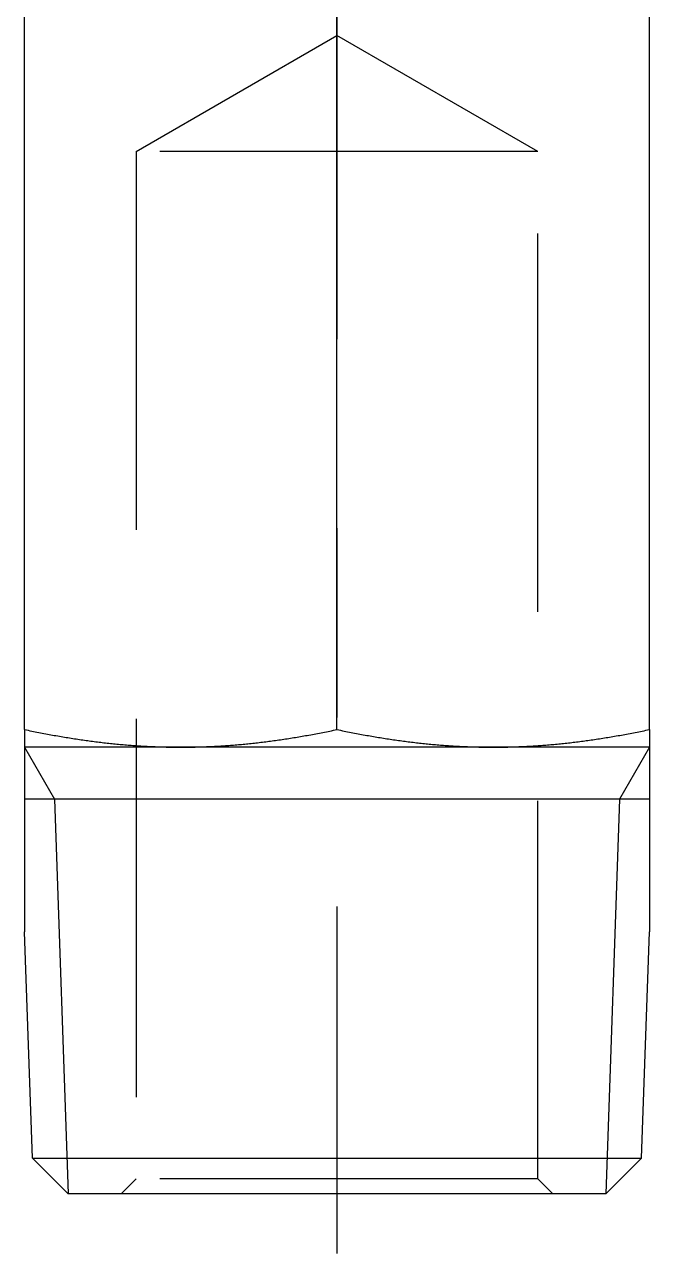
# Model space of a CAD drawing. Extents: x -15.1 to 71, y -18.2 to 60.5.
# Drawn here: x 49.23 to 70.23, y -2 to 39.27 of the extents above; entities that cross this region are included whole.
import ezdxf

# ---------------------------------------------------------------- set-up
doc = ezdxf.new("R2010")
doc.units = 0
doc.linetypes.add('CENTER', pattern=[50.8, 31.75, -6.35, 6.35, -6.35])
doc.linetypes.add('DASHED', pattern=[19.05, 12.7, -6.35])
doc.layers.get('0').update_dxf_attribs({"linetype": 'CONTINUOUS'})
doc.layers.add('CENTER', color=1, linetype='CENTER')

msp = doc.modelspace()

# ---------------------------------------------------------------- linework, layer by layer
at = {"color": 7, "linetype": 'CONTINUOUS'}
for p, q in [((49.225867, 15.591217), (49.225867, 40.608783)), ((59.725867, 15.591217), (59.725867, 40.608783)), ((70.225867, 15.591217), (70.225867, 40.608783)), ((49.225867, 15.591217), (49.225867, 15)), ((70.225867, 15.591217), (70.225867, 15)), ((70.225867, 15), (49.225867, 15)), ((49.225867, 15), (49.225867, 8.804316)), ((70.225867, 15), (70.225867, 8.804316)), ((70.225867, 13.256655), (49.225867, 13.256655)), ((49.491274, 1.204046), (49.225867, 8.804316)), ((69.960459, 1.204046), (70.225867, 8.804316)), ((49.491274, 1.204046), (69.960459, 1.204046)), ((49.491274, 1.204046), (50.69532, 0)), ((69.960459, 1.204046), (68.756413, 0)), ((68.756413, 0), (50.69532, 0))]:
    msp.add_line(p, q, dxfattribs=at)
at = {"color": 3, "linetype": 'DASHED'}
for p, q in [((52.975867, 35), (59.725867, 38.897114)), ((66.475867, 35), (59.725867, 38.897114)), ((52.975867, 35), (52.975867, 0.5)), ((66.475867, 35), (52.975867, 35)), ((66.475867, 0.5), (66.475867, 35)), ((52.975867, 0.5), (52.475867, 0)), ((66.475867, 0.5), (52.975867, 0.5)), ((66.975867, 0), (66.475867, 0.5))]:
    msp.add_line(p, q, dxfattribs=at)
at = {"color": 3, "linetype": 'CONTINUOUS'}
for p, q in [((49.225867, 15), (50.232387, 13.256655)), ((70.225867, 15), (69.219346, 13.256655)), ((50.232387, 13.256655), (50.69532, 0)), ((69.219346, 13.256655), (68.756413, 0))]:
    msp.add_line(p, q, dxfattribs=at)
at = {"color": 7}
for points in [[(49.2259, 15.5912, 0), (49.286, 15.5786, 0), (49.346, 15.5662, 0), (49.4058, 15.5539, 0), (49.4654, 15.5418, 0), (49.5248, 15.5298, 0), (49.584, 15.5179, 0), (49.6431, 15.5062, 0), (49.702, 15.4947, 0), (49.7607, 15.4832, 0), (49.8192, 15.472, 0), (49.8776, 15.4608, 0), (49.9358, 15.4499, 0), (49.9939, 15.439, 0), (50.0518, 15.4283, 0), (50.1095, 15.4177, 0), (50.1671, 15.4073, 0), (50.2246, 15.397, 0), (50.2819, 15.3869, 0), (50.3391, 15.3769, 0), (50.3961, 15.367, 0), (50.453, 15.3573, 0), (50.5098, 15.3477, 0), (50.5664, 15.3382, 0), (50.6229, 15.3289, 0), (50.6793, 15.3197, 0), (50.7356, 15.3107, 0), (50.7917, 15.3017, 0), (50.8478, 15.293, 0), (50.9037, 15.2843, 0), (50.9595, 15.2758, 0), (51.0152, 15.2674, 0), (51.0708, 15.2592, 0), (51.1263, 15.251, 0), (51.1816, 15.243, 0), (51.2369, 15.2352, 0), (51.2921, 15.2275, 0), (51.3472, 15.2199, 0), (51.4023, 15.2124, 0), (51.4572, 15.2051, 0), (51.512, 15.1979, 0), (51.5668, 15.1908, 0), (51.6215, 15.1839, 0), (51.6761, 15.177, 0), (51.7306, 15.1704, 0), (51.7851, 15.1638, 0), (51.8395, 15.1574, 0), (51.8938, 15.1511, 0), (51.9481, 15.1449, 0), (52.0023, 15.1389, 0), (52.0565, 15.133, 0), (52.1106, 15.1272, 0), (52.1646, 15.1215, 0), (52.2186, 15.116, 0), (52.2725, 15.1106, 0), (52.3264, 15.1053, 0), (52.3803, 15.1002, 0), (52.4341, 15.0952, 0), (52.4879, 15.0903, 0), (52.5416, 15.0855, 0), (52.5953, 15.0809, 0), (52.649, 15.0764, 0), (52.7027, 15.072, 0), (52.7563, 15.0677, 0), (52.8099, 15.0636, 0), (52.8635, 15.0596, 0), (52.9171, 15.0557, 0), (52.9707, 15.052, 0), (53.0242, 15.0484, 0), (53.0778, 15.0449, 0), (53.1313, 15.0416, 0), (53.1848, 15.0383, 0), (53.2384, 15.0352, 0), (53.2919, 15.0323, 0), (53.3454, 15.0294, 0), (53.399, 15.0267, 0), (53.4526, 15.0241, 0), (53.5061, 15.0217, 0), (53.5597, 15.0193, 0), (53.6133, 15.0172, 0), (53.667, 15.0151, 0), (53.7206, 15.0132, 0), (53.7743, 15.0114, 0), (53.828, 15.0097, 0), (53.8817, 15.0081, 0), (53.9355, 15.0067, 0), (53.9893, 15.0055, 0), (54.0432, 15.0043, 0), (54.0971, 15.0033, 0), (54.151, 15.0024, 0), (54.205, 15.0017, 0), (54.2591, 15.0011, 0), (54.3132, 15.0006, 0), (54.3674, 15.0003, 0), (54.4216, 15.0001, 0), (54.4759, 15, 0)], [(54.4759, 15, 0), (54.5302, 15.0001, 0), (54.5844, 15.0003, 0), (54.6385, 15.0006, 0), (54.6926, 15.0011, 0), (54.7467, 15.0017, 0), (54.8007, 15.0024, 0), (54.8546, 15.0033, 0), (54.9085, 15.0043, 0), (54.9624, 15.0055, 0), (55.0162, 15.0067, 0), (55.07, 15.0081, 0), (55.1237, 15.0097, 0), (55.1774, 15.0114, 0), (55.2311, 15.0132, 0), (55.2848, 15.0151, 0), (55.3384, 15.0172, 0), (55.392, 15.0193, 0), (55.4456, 15.0217, 0), (55.4992, 15.0241, 0), (55.5527, 15.0267, 0), (55.6063, 15.0294, 0), (55.6598, 15.0323, 0), (55.7134, 15.0352, 0), (55.7669, 15.0383, 0), (55.8204, 15.0416, 0), (55.874, 15.0449, 0), (55.9275, 15.0484, 0), (55.9811, 15.052, 0), (56.0346, 15.0557, 0), (56.0882, 15.0596, 0), (56.1418, 15.0636, 0), (56.1954, 15.0677, 0), (56.249, 15.072, 0), (56.3027, 15.0764, 0), (56.3564, 15.0809, 0), (56.4101, 15.0855, 0), (56.4638, 15.0903, 0), (56.5176, 15.0952, 0), (56.5714, 15.1002, 0), (56.6253, 15.1053, 0), (56.6792, 15.1106, 0), (56.7331, 15.116, 0), (56.7871, 15.1215, 0), (56.8412, 15.1272, 0), (56.8953, 15.133, 0), (56.9494, 15.1389, 0), (57.0036, 15.1449, 0), (57.0579, 15.1511, 0), (57.1122, 15.1574, 0), (57.1666, 15.1638, 0), (57.2211, 15.1704, 0), (57.2756, 15.177, 0), (57.3302, 15.1839, 0), (57.3849, 15.1908, 0), (57.4397, 15.1979, 0), (57.4945, 15.2051, 0), (57.5495, 15.2124, 0), (57.6045, 15.2199, 0), (57.6596, 15.2275, 0), (57.7148, 15.2352, 0), (57.7701, 15.243, 0), (57.8255, 15.251, 0), (57.881, 15.2592, 0), (57.9366, 15.2674, 0), (57.9923, 15.2758, 0), (58.0481, 15.2843, 0), (58.104, 15.293, 0), (58.16, 15.3017, 0), (58.2162, 15.3107, 0), (58.2724, 15.3197, 0), (58.3288, 15.3289, 0), (58.3853, 15.3382, 0), (58.4419, 15.3477, 0), (58.4987, 15.3573, 0), (58.5556, 15.367, 0), (58.6127, 15.3769, 0), (58.6698, 15.3869, 0), (58.7271, 15.397, 0), (58.7846, 15.4073, 0), (58.8422, 15.4177, 0), (58.9, 15.4283, 0), (58.9579, 15.439, 0), (59.0159, 15.4499, 0), (59.0741, 15.4608, 0), (59.1325, 15.472, 0), (59.1911, 15.4832, 0), (59.2498, 15.4947, 0), (59.3087, 15.5062, 0), (59.3677, 15.5179, 0), (59.427, 15.5298, 0), (59.4864, 15.5418, 0), (59.546, 15.5539, 0), (59.6057, 15.5662, 0), (59.6657, 15.5786, 0), (59.7259, 15.5912, 0)], [(59.7259, 15.5912, 0), (59.786, 15.5786, 0), (59.846, 15.5662, 0), (59.9058, 15.5539, 0), (59.9654, 15.5418, 0), (60.0248, 15.5298, 0), (60.084, 15.5179, 0), (60.1431, 15.5062, 0), (60.202, 15.4947, 0), (60.2607, 15.4832, 0), (60.3192, 15.472, 0), (60.3776, 15.4608, 0), (60.4358, 15.4499, 0), (60.4939, 15.439, 0), (60.5518, 15.4283, 0), (60.6095, 15.4177, 0), (60.6671, 15.4073, 0), (60.7246, 15.397, 0), (60.7819, 15.3869, 0), (60.8391, 15.3769, 0), (60.8961, 15.367, 0), (60.953, 15.3573, 0), (61.0098, 15.3477, 0), (61.0664, 15.3382, 0), (61.1229, 15.3289, 0), (61.1793, 15.3197, 0), (61.2356, 15.3107, 0), (61.2917, 15.3017, 0), (61.3478, 15.293, 0), (61.4037, 15.2843, 0), (61.4595, 15.2758, 0), (61.5152, 15.2674, 0), (61.5708, 15.2592, 0), (61.6263, 15.251, 0), (61.6816, 15.243, 0), (61.7369, 15.2352, 0), (61.7921, 15.2275, 0), (61.8472, 15.2199, 0), (61.9023, 15.2124, 0), (61.9572, 15.2051, 0), (62.012, 15.1979, 0), (62.0668, 15.1908, 0), (62.1215, 15.1839, 0), (62.1761, 15.177, 0), (62.2306, 15.1704, 0), (62.2851, 15.1638, 0), (62.3395, 15.1574, 0), (62.3938, 15.1511, 0), (62.4481, 15.1449, 0), (62.5023, 15.1389, 0), (62.5565, 15.133, 0), (62.6106, 15.1272, 0), (62.6646, 15.1215, 0), (62.7186, 15.116, 0), (62.7725, 15.1106, 0), (62.8264, 15.1053, 0), (62.8803, 15.1002, 0), (62.9341, 15.0952, 0), (62.9879, 15.0903, 0), (63.0416, 15.0855, 0), (63.0953, 15.0809, 0), (63.149, 15.0764, 0), (63.2027, 15.072, 0), (63.2563, 15.0677, 0), (63.3099, 15.0636, 0), (63.3635, 15.0596, 0), (63.4171, 15.0557, 0), (63.4707, 15.052, 0), (63.5242, 15.0484, 0), (63.5778, 15.0449, 0), (63.6313, 15.0416, 0), (63.6848, 15.0383, 0), (63.7384, 15.0352, 0), (63.7919, 15.0323, 0), (63.8454, 15.0294, 0), (63.899, 15.0267, 0), (63.9526, 15.0241, 0), (64.0061, 15.0217, 0), (64.0597, 15.0193, 0), (64.1133, 15.0172, 0), (64.167, 15.0151, 0), (64.2206, 15.0132, 0), (64.2743, 15.0114, 0), (64.328, 15.0097, 0), (64.3817, 15.0081, 0), (64.4355, 15.0067, 0), (64.4893, 15.0055, 0), (64.5432, 15.0043, 0), (64.5971, 15.0033, 0), (64.651, 15.0024, 0), (64.705, 15.0017, 0), (64.7591, 15.0011, 0), (64.8132, 15.0006, 0), (64.8674, 15.0003, 0), (64.9216, 15.0001, 0), (64.9759, 15, 0)], [(64.9759, 15, 0), (65.0302, 15.0001, 0), (65.0844, 15.0003, 0), (65.1385, 15.0006, 0), (65.1926, 15.0011, 0), (65.2467, 15.0017, 0), (65.3007, 15.0024, 0), (65.3546, 15.0033, 0), (65.4085, 15.0043, 0), (65.4624, 15.0055, 0), (65.5162, 15.0067, 0), (65.57, 15.0081, 0), (65.6237, 15.0097, 0), (65.6774, 15.0114, 0), (65.7311, 15.0132, 0), (65.7848, 15.0151, 0), (65.8384, 15.0172, 0), (65.892, 15.0193, 0), (65.9456, 15.0217, 0), (65.9992, 15.0241, 0), (66.0527, 15.0267, 0), (66.1063, 15.0294, 0), (66.1598, 15.0323, 0), (66.2134, 15.0352, 0), (66.2669, 15.0383, 0), (66.3204, 15.0416, 0), (66.374, 15.0449, 0), (66.4275, 15.0484, 0), (66.4811, 15.052, 0), (66.5346, 15.0557, 0), (66.5882, 15.0596, 0), (66.6418, 15.0636, 0), (66.6954, 15.0677, 0), (66.749, 15.072, 0), (66.8027, 15.0764, 0), (66.8564, 15.0809, 0), (66.9101, 15.0855, 0), (66.9638, 15.0903, 0), (67.0176, 15.0952, 0), (67.0714, 15.1002, 0), (67.1253, 15.1053, 0), (67.1792, 15.1106, 0), (67.2331, 15.116, 0), (67.2871, 15.1215, 0), (67.3412, 15.1272, 0), (67.3953, 15.133, 0), (67.4494, 15.1389, 0), (67.5036, 15.1449, 0), (67.5579, 15.1511, 0), (67.6122, 15.1574, 0), (67.6666, 15.1638, 0), (67.7211, 15.1704, 0), (67.7756, 15.177, 0), (67.8302, 15.1839, 0), (67.8849, 15.1908, 0), (67.9397, 15.1979, 0), (67.9945, 15.2051, 0), (68.0495, 15.2124, 0), (68.1045, 15.2199, 0), (68.1596, 15.2275, 0), (68.2148, 15.2352, 0), (68.2701, 15.243, 0), (68.3255, 15.251, 0), (68.381, 15.2592, 0), (68.4366, 15.2674, 0), (68.4923, 15.2758, 0), (68.5481, 15.2843, 0), (68.604, 15.293, 0), (68.66, 15.3017, 0), (68.7162, 15.3107, 0), (68.7724, 15.3197, 0), (68.8288, 15.3289, 0), (68.8853, 15.3382, 0), (68.9419, 15.3477, 0), (68.9987, 15.3573, 0), (69.0556, 15.367, 0), (69.1127, 15.3769, 0), (69.1698, 15.3869, 0), (69.2271, 15.397, 0), (69.2846, 15.4073, 0), (69.3422, 15.4177, 0), (69.4, 15.4283, 0), (69.4579, 15.439, 0), (69.5159, 15.4499, 0), (69.5741, 15.4608, 0), (69.6325, 15.472, 0), (69.6911, 15.4832, 0), (69.7498, 15.4947, 0), (69.8087, 15.5062, 0), (69.8677, 15.5179, 0), (69.927, 15.5298, 0), (69.9864, 15.5418, 0), (70.046, 15.5539, 0), (70.1057, 15.5662, 0), (70.1657, 15.5786, 0), (70.2259, 15.5912, 0)]]:
    msp.add_polyline3d(points, dxfattribs=at)
at = {"layer": 'CENTER', "color": 1, "linetype": 'CENTER'}
msp.add_line((59.725867, 60.45), (59.725867, -2), dxfattribs=at)

doc.saveas('drawing.dxf')
